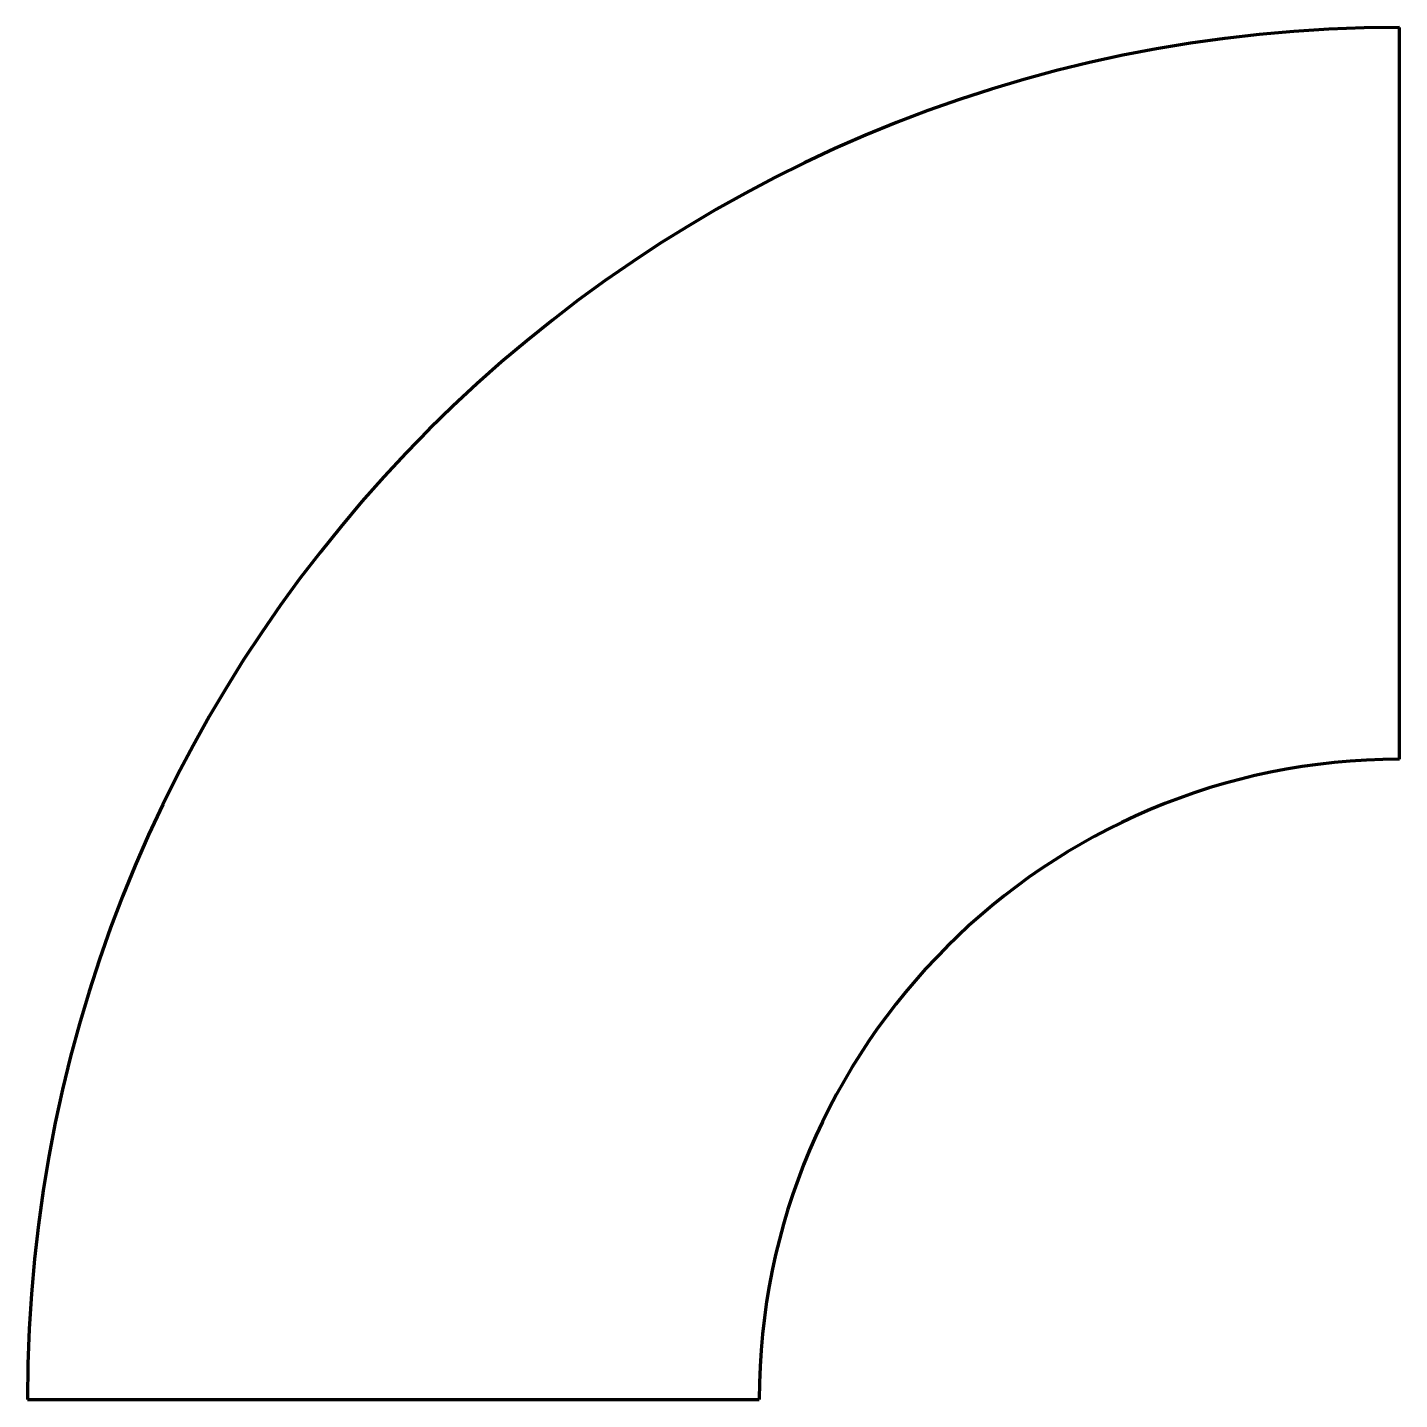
# Model space of a CAD drawing. Header units: millimetres. Extents: x 1969 to 3469, y 2334 to 3834.
import ezdxf

# ---------------------------------------------------------------- set-up
doc = ezdxf.new("R2010")
doc.units = ezdxf.units.MM

msp = doc.modelspace()

# ---------------------------------------------------------------- linework, layer by layer
at = {"lineweight": 120}
for p, q in [((3469.3, 3033.8), (3469.3, 3833.8)), ((1969.3, 2333.8), (2769.3, 2333.8))]:
    msp.add_line(p, q, dxfattribs=at)
for radius in [1500, 700]:
    msp.add_arc((3469.3, 2333.8), radius, 90, 180, dxfattribs=at)

doc.saveas('drawing.dxf')
